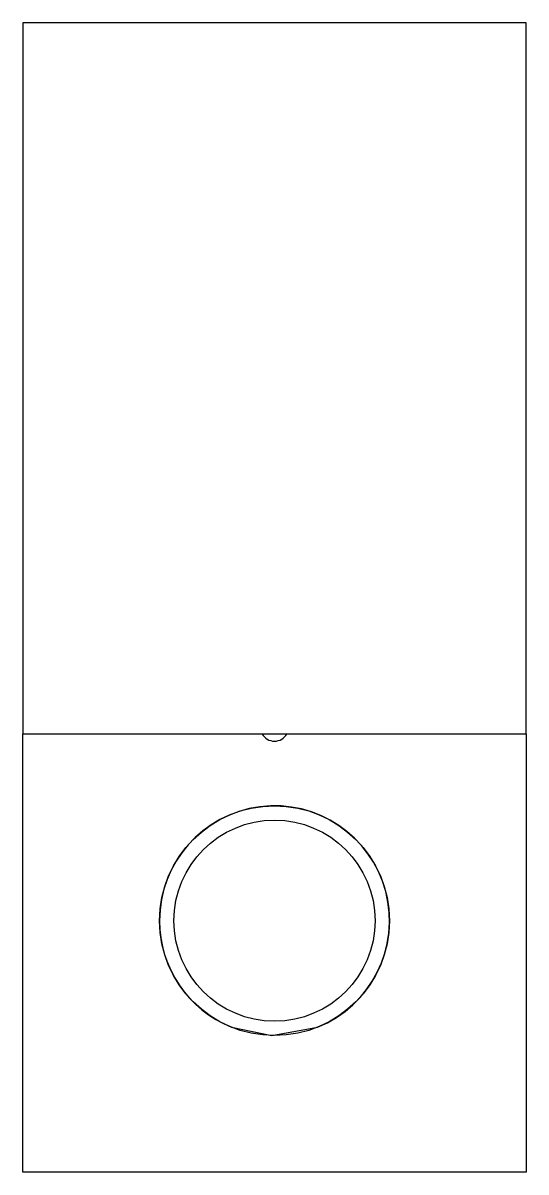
# Model space of a CAD drawing. Extents: x -17.5 to 17.5, y -40 to 40.
import ezdxf

# ---------------------------------------------------------------- set-up
doc = ezdxf.new("R2010")
doc.units = 0
doc.layers.get('0').update_dxf_attribs({"linetype": 'continuous'})

# ---------------------------------------------------------------- blocks, each defined once
blk = doc.blocks.new('SHAPE2DVIEW')
at = {"color": 0}
for p, q in [((17.5, 40), (-17.5, 40)), ((-17.5, 40), (-17.5, -9.5)), ((17.5, -9.5), (17.5, 40)), ((-17.5, -9.5), (17.5, -9.5)), ((-17.5, -40), (-17.5, -9.5)), ((0.866, -9.5), (17.5, -9.5)), ((17.5, -9.5), (17.5, -40)), ((17.5, -40), (-17.5, -40))]:
    blk.add_line(p, q, dxfattribs=at)
blk.add_lwpolyline([(-3, -29.916), (-0.179, -30.498), (3, -29.916)], dxfattribs=at)
for radius in [8, 7]:
    blk.add_circle((0, -22.5), radius, dxfattribs=at)
for centre, radius, start, end in [((0, -9), 1, -150, -30), ((0, -22.5), 8, -67.97569, -180), ((0, -22.5), 8, -180, -112.02431)]:
    blk.add_arc(centre, radius, start, end, dxfattribs=at)

msp = doc.modelspace()

# ---------------------------------------------------------------- block references
at = {"color": 0}
msp.add_blockref('SHAPE2DVIEW', (0, 0), dxfattribs=at)

doc.saveas('drawing.dxf')
